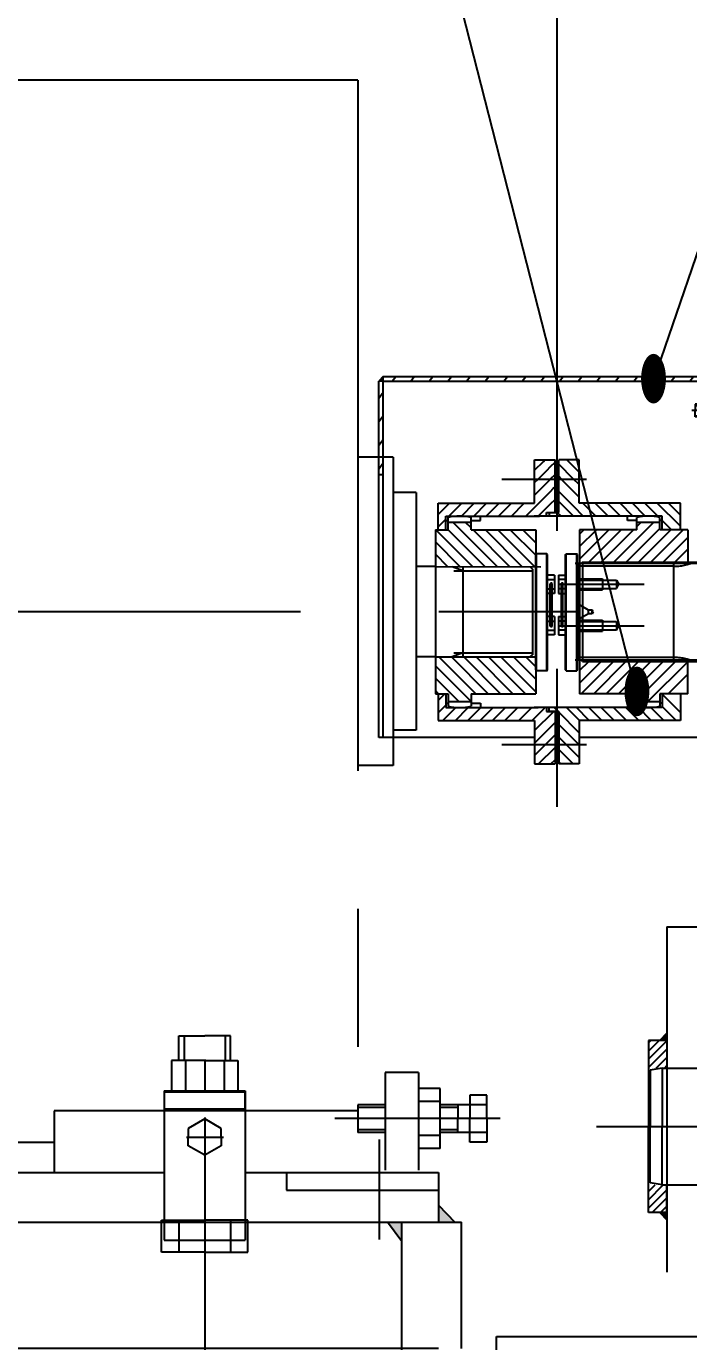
# Model space of a CAD drawing. Header units: millimetres. Extents: x 0 to 12600, y -338 to 8910.
# Drawn here: x 8656 to 9375, y 4034 to 5463 of the extents above; entities that cross this region are included whole.
import ezdxf
from ezdxf.enums import TextEntityAlignment as Align

# ---------------------------------------------------------------- set-up
doc = ezdxf.new("R2010")
doc.units = ezdxf.units.MM
doc.header["$LTSCALE"] = 300
for name, pattern in [('F', [0.75, 0.5, -0.25]), ('G', [2, 1.25, -0.25, 0.25, -0.25]), ('K', [2.5, 1.25, -0.25, 0.25, -0.25, 0.25, -0.25])]:
    doc.linetypes.add(name, pattern=pattern)
for name, color, linetype in [('01', 7, 'Continuous'), ('02', 1, 'Continuous'), ('04', 2, 'F'), ('05', 142, 'G'), ('07', 6, 'K'), ('08', 1, 'Continuous'), ('11', 3, 'Continuous')]:
    doc.layers.add(name, color=color, linetype=linetype)
doc.styles.get("Standard").update_dxf_attribs({"font": 'isocp', "width": 0.707, "bigfont": 'intecad.shx'})
doc.dimstyles.new('INTE', dxfattribs={"dimscale": 30, "dimtxt": 3.5, "dimasz": 3, "dimexe": 3, "dimexo": 0, "dimgap": 1, "dimtad": 1, "dimdec": 1, "dimdsep": 46, "dimtxsty": 'Standard', "dimcen": 0, "dimclrd": 1, "dimclre": 1, "dimclrt": 3, "dimaunit": 1, "dimadec": 0, "dimazin": 0, "dimtfac": 1, "dimtdec": 1, "dimtmove": 0, "dimatfit": 0, "dimfxl": 1, "dimarcsym": 0})

# ---------------------------------------------------------------- blocks, each defined once
blk = doc.blocks.new('*D90')
at = {"layer": '08', "color": 1, "lineweight": -2, "ltscale": 2}
for p, q in [((8849.6, 4068.8), (8849.6, 2950.2)), ((9103.6, 3898.9), (9103.6, 2950.2)), ((9013.6, 3040.2), (8939.6, 3040.2))]:
    blk.add_line(p, q, dxfattribs=at)
at = {"layer": '08', "color": 1, "ltscale": 2}
for points in [[(8939.6, 3055.2), (8939.6, 3025.2), (8849.6, 3040.2)], [(9013.6, 3055.2), (9013.6, 3025.2), (9103.6, 3040.2)]]:
    blk.add_solid(points, dxfattribs=at)
at = {"layer": 'Defpoints', "color": 0, "ltscale": 2}
for p in [(8849.6, 4068.8), (9103.6, 3898.9), (8849.6, 3040.2)]:
    blk.add_point(p, dxfattribs=at)
at = {"layer": '08', "color": 3, "ltscale": 2, "insert": (8976.6, 3122.7), "char_height": 105, "attachment_point": 5}
blk.add_mtext('254', dxfattribs=at)
blk = doc.blocks.new('*D96')
at = {"layer": '08', "color": 1, "lineweight": -2, "ltscale": 2}
for p, q in [((7890.6, 4257), (7890.6, 2950.2)), ((8849.6, 4257), (8849.6, 2950.2)), ((8759.6, 3040.2), (7980.6, 3040.2))]:
    blk.add_line(p, q, dxfattribs=at)
at = {"layer": '08', "color": 1, "ltscale": 2}
for points in [[(7980.6, 3055.2), (7980.6, 3025.2), (7890.6, 3040.2)], [(8759.6, 3055.2), (8759.6, 3025.2), (8849.6, 3040.2)]]:
    blk.add_solid(points, dxfattribs=at)
at = {"layer": 'Defpoints', "color": 0, "ltscale": 2}
for p in [(7890.6, 4257), (8849.6, 4257), (7890.6, 3040.2)]:
    blk.add_point(p, dxfattribs=at)
at = {"layer": '08', "color": 3, "ltscale": 2, "insert": (8370.1, 3122.7), "char_height": 105, "attachment_point": 5}
blk.add_mtext('959', dxfattribs=at)
blk = doc.blocks.new('*U101')
at = {"layer": '01'}
for p, q in [((0, 19.8), (-18, 9.4)), ((18, 9.4), (0, 19.8)), ((-18, 9.4), (-18, 0)), ((-18, -9.4), (-18, 0)), ((18, 0), (18, 9.4)), ((18, 0), (18, -9.4)), ((0, -19.8), (-18, -9.4)), ((18, -9.4), (0, -19.8))]:
    blk.add_line(p, q, dxfattribs=at)
at = {"layer": '05'}
for p, q in [((0, 21.3), (0, -21)), ((-19.7, 0), (20.5, 0))]:
    blk.add_line(p, q, dxfattribs=at)
blk = doc.blocks.new('*U102')
at = {"layer": '01'}
for p, q in [((-34, 0), (-34, 36)), ((-34, 36), (0, 36)), ((0, 36), (0, 0)), ((-34, 21), (0, 21)), ((0, -36), (0, 0)), ((-34, 0), (-34, -36)), ((-34, -21), (0, -21)), ((-34, -36), (0, -36))]:
    blk.add_line(p, q, dxfattribs=at)
at = {"layer": '05'}
blk.add_line((-35.1, 0), (1.1, 0), dxfattribs=at)
blk = doc.blocks.new('*U109')
at = {"layer": '01'}
for p, q in [((-10.7, 3.6), (-10.7, 0)), ((0, 3.6), (-10.7, 3.6)), ((-10.7, 0), (0, 0)), ((0, 0), (-2.1, 3.6)), ((0, 3.6), (2.1, 0)), ((0, 3.6), (10.7, 3.6)), ((10.7, 0), (0, 0)), ((10.7, 3.6), (10.7, 0))]:
    blk.add_line(p, q, dxfattribs=at)
at = {"layer": '05'}
blk.add_line((0, 5.7), (0, -2.1), dxfattribs=at)
blk = doc.blocks.new('*U108')
at = {"layer": '01'}
for p, q in [((-13.3, 11.4), (0, 11.4)), ((-13.3, 0), (-13.3, 11.4)), ((-13.3, 7), (0, 7)), ((0, 11.4), (0, 0)), ((0, -11.4), (0, 0)), ((-13.3, 0), (-13.3, -11.4)), ((-13.3, -7), (0, -7)), ((-13.3, -11.4), (0, -11.4))]:
    blk.add_line(p, q, dxfattribs=at)
at = {"layer": '05'}
blk.add_line((-14.4, 0), (1.1, 0), dxfattribs=at)
blk = doc.blocks.new('S SDF')
for points in [[(17649.8, 12514.5), (17644.8, 12509.5), (17649.8, 12509.5)], [(18014.8, 12514.5), (18014.8, 12509.5), (18019.8, 12509.5)]]:
    blk.add_hatch(color=256).paths.add_polyline_path(points)
at = {"layer": '02', "linetype": 'Continuous'}
h = blk.add_hatch(dxfattribs=at)
h.set_pattern_fill('ANSI31', color=1, scale=5, angle=6.7532, style=0)
h.set_pattern_definition([(51.7532, (17325.14, 11648.358), (-12.46745, 9.82742), [])])
h.paths.add_polyline_path([(17644.8, 12407.5), (17649.8, 12407.5), (17649.8, 12509.5), (17644.8, 12509.5)])
h.paths.add_polyline_path([(17649.8, 12514.5), (17649.8, 12509.5), (18014.8, 12509.5), (18014.8, 12514.5)])
for p, q in [((17649.8, 12514.5), (17644.8, 12509.5)), ((17644.8, 12122.5), (17644.8, 12509.5)), ((17649.8, 12509.5), (17644.8, 12509.5)), ((17649.8, 12122.5), (17649.8, 12514.5)), ((17649.8, 12514.5), (18014.8, 12514.5)), ((18008.8, 12503.2), (18014.8, 12503.2)), ((18008.8, 12503.2), (18008.8, 12447)), ((18014.8, 12514.5), (18019.8, 12509.5)), ((18014.8, 12514.5), (18014.8, 12452.8)), ((18014.8, 12509.5), (18019.8, 12509.5)), ((18019.8, 12509.5), (18019.8, 12452.8)), ((18053.8, 12447), (18008.8, 12447)), ((18053.8, 12452.8), (18014.8, 12452.8)), ((18014.8, 12447), (18014.8, 12423.8)), ((18019.8, 12447), (18019.8, 12423.8)), ((18053.8, 12447), (18053.8, 12452.8)), ((17649.8, 12407.5), (17644.8, 12407.5)), ((17649.8, 12122.5), (17644.8, 12122.5)), ((17814.1, 12122.5), (17649.8, 12122.5)), ((17993, 12122.5), (17862.5, 12122.5))]:
    blk.add_line(p, q)
at = {"layer": '01', "color": 7, "linetype": 'Continuous'}
blk.add_line((17649.8, 12509.5), (18014.8, 12509.5), dxfattribs=at)
at = {"layer": '01'}
for p, q in [((18032.2, 12488.9), (18023.4, 12488.9)), ((18023.4, 12488.9), (18023.4, 12477.5)), ((18032.2, 12477.5), (18032.2, 12488.9)), ((17995.5, 12484.5), (17988.4, 12484.5)), ((17988.4, 12484.5), (17988.4, 12477.5)), ((17988.4, 12470.5), (17988.4, 12477.5)), ((18023.4, 12484.5), (18032.2, 12484.5)), ((18023.4, 12466.1), (18023.4, 12477.5)), ((18032.2, 12477.5), (18032.2, 12466.1)), ((17995.5, 12470.5), (17988.4, 12470.5)), ((18023.4, 12470.5), (18032.2, 12470.5)), ((18032.2, 12466.1), (18023.4, 12466.1))]:
    blk.add_line(p, q, dxfattribs=at)
at = {"layer": '02'}
for p, q in [((17988.4, 12483.1), (17995.5, 12483.1)), ((17988.4, 12471.9), (17995.5, 12471.9))]:
    blk.add_line(p, q, dxfattribs=at)
at = {"layer": '05'}
blk.add_line((18035.2, 12477.5), (17984.8, 12477.5), dxfattribs=at)
at = {"xscale": -1}
blk.add_blockref('*U108', (17995.5, 12477.5), dxfattribs=at)
at = {"xscale": -1, "rotation": 90}
blk.add_blockref('*U109', (18023.4, 12477.5), dxfattribs=at)
blk = doc.blocks.new('*D138')
at = {"layer": '08', "color": 1, "lineweight": -2, "ltscale": 2}
for p, q in [((7220.4, 4117), (7220.4, 4207)), ((9103.6, 4027), (7130.4, 4027)), ((7220.4, 4027), (7220.4, 3944.5)), ((9103.6, 3944.5), (7130.4, 3944.5)), ((7220.4, 3854.5), (7220.4, 3544.9))]:
    blk.add_line(p, q, dxfattribs=at)
at = {"layer": '08', "color": 1, "ltscale": 2}
for points in [[(7205.4, 4117), (7235.4, 4117), (7220.4, 4027)], [(7205.4, 3854.5), (7235.4, 3854.5), (7220.4, 3944.5)]]:
    blk.add_solid(points, dxfattribs=at)
at = {"layer": 'Defpoints', "color": 0, "ltscale": 2}
for p in [(7220.4, 4027), (9103.6, 4027), (9103.6, 3944.5)]:
    blk.add_point(p, dxfattribs=at)
at = {"layer": '08', "color": 3, "ltscale": 2, "insert": (7137.9, 3654.7), "char_height": 105, "attachment_point": 5, "rotation": 90}
blk.add_mtext('82.6', dxfattribs=at)
blk = doc.blocks.new('tewr')
at = {"layer": '07', "color": 6, "linetype": 'K'}
for p, q in [((13126, 3979.4), (13126, 3534.4)), ((13126, 3979.4), (13202, 3979.4)), ((12941.1, 3534.4), (15164, 3534.4)), ((12941.1, 3496.4), (12941.1, 3534.4))]:
    blk.add_line(p, q, dxfattribs=at)

msp = doc.modelspace()

# ---------------------------------------------------------------- hatches: boundary and pattern name
at = {"layer": '01', "ltscale": 2}
for points in [[(9351.56, 4369.21), (9351.56, 4361.45), (9343.79, 4361.45)], [(9351.56, 4166.69), (9351.56, 4174.45), (9343.79, 4174.45)]]:
    msp.add_hatch(color=256, dxfattribs=at).paths.add_polyline_path(points)
h = msp.add_hatch(color=256, dxfattribs=at)
h.paths.add_polyline_path([(9103.56, 4182.62), (9103.56, 4163.95), (9121.14, 4163.95)])
h.paths.add_polyline_path([(9063.56, 4163.95), (9048.05, 4163.95), (9063.56, 4143.12)])
at = {"layer": '02', "linetype": 'Continuous', "ltscale": 2}
h = msp.add_hatch(dxfattribs=at)
h.set_pattern_fill('LINE', color=1, scale=2, angle=135, style=0)
h.set_pattern_definition([(45, (35248.1666, -6022.65), (4.490128, -4.490128), [])])
h.paths.add_polyline_path([(9351.56, 4331.45), (9331.56, 4331.45), (9331.56, 4361.45), (9351.56, 4361.45)])
h.paths.add_polyline_path([(9351.56, 4174.45), (9331.56, 4174.45), (9331.56, 4204.45), (9351.56, 4204.45)])

# ---------------------------------------------------------------- linework, layer by layer
at = {"ltscale": 2}
for p, q in [((9259.81, 4880.93), (9488.26, 4880.93)), ((9259.81, 4772.98), (9488.26, 4772.98)), ((9105.16, 4243.89), (9105.16, 4309.14))]:
    msp.add_line(p, q, dxfattribs=at)
at = {"layer": '01', "color": 7, "linetype": 'Continuous', "ltscale": 2}
for p, q in [((9207.84, 4944.95), (9207.84, 4992.08)), ((9207.84, 4992.08), (9230.05, 4992.08)), ((9230.05, 4935.05), (9230.05, 4992.08)), ((9256.28, 4992.08), (9234.07, 4992.08)), ((9234.07, 4935.05), (9234.07, 4992.08)), ((9256.28, 4944.95), (9256.28, 4992.08)), ((9103.22, 4915.95), (9103.22, 4944.95)), ((9103.22, 4944.95), (9207.84, 4944.95)), ((9366.18, 4944.95), (9256.28, 4944.95)), ((9366.18, 4915.95), (9366.18, 4944.95)), ((9111.51, 4915.95), (9111.51, 4930.95)), ((9111.51, 4930.95), (9213.06, 4930.95)), ((9113.95, 4915.95), (9113.95, 4929.36)), ((9138.91, 4915.95), (9138.91, 4929.48)), ((9149.22, 4926.17), (9149.22, 4930.95)), ((9346.43, 4930.95), (9207.46, 4930.95)), ((9220.98, 4930.95), (9220.98, 4935.05)), ((9220.98, 4935.05), (9234.07, 4935.05)), ((9223.64, 4935.05), (9223.64, 4930.95)), ((9346.43, 4930.95), (9231.92, 4930.95)), ((9308.72, 4926.17), (9308.72, 4930.95)), ((9319.03, 4915.95), (9319.03, 4929.36)), ((9343.99, 4915.95), (9343.99, 4929.48)), ((9346.43, 4915.95), (9346.43, 4930.95)), ((9100.07, 4915.95), (9100.07, 4875.95)), ((9100.07, 4915.95), (9113.95, 4915.95)), ((9111.51, 4926.17), (9113.95, 4926.17)), ((9113.95, 4924.45), (9138.91, 4924.45)), ((9138.91, 4926.17), (9149.22, 4926.17)), ((9138.91, 4915.95), (9209.07, 4915.95)), ((9209.07, 4915.95), (9209.07, 4737.95)), ((9256.81, 4915.95), (9256.81, 4737.95)), ((9319.03, 4915.95), (9256.81, 4915.95)), ((9319.03, 4926.17), (9308.72, 4926.17)), ((9319.03, 4924.38), (9343.99, 4924.38)), ((9346.43, 4926.17), (9343.99, 4926.17)), ((9374.33, 4915.95), (9343.99, 4915.95)), ((9374.33, 4915.95), (9374.33, 4880.93)), ((9241.51, 4889.26), (9242.31, 4890.06)), ((9241.51, 4763.86), (9241.51, 4889.26)), ((9242.31, 4763.06), (9242.31, 4890.06)), ((9242.31, 4890.06), (9253.71, 4890.06)), ((9253.71, 4763.06), (9253.71, 4890.06)), ((9254.51, 4889.26), (9253.71, 4890.06)), ((9254.51, 4763.86), (9254.51, 4889.26)), ((9100.07, 4876.15), (9214.69, 4875.95)), ((9130.07, 4871.54), (9118.29, 4875.95)), ((9130.07, 4875.95), (9130.07, 4777.95)), ((9203.03, 4875.95), (9205.53, 4873.45)), ((9205.53, 4873.45), (9205.53, 4780.45)), ((9120.07, 4871.54), (9205.53, 4871.54)), ((9100.07, 4777.95), (9100.07, 4737.95)), ((9130.07, 4782.36), (9118.29, 4777.95)), ((9120.07, 4782.36), (9205.53, 4782.36)), ((9203.03, 4777.95), (9205.53, 4780.45)), ((9374.33, 4737.95), (9374.33, 4772.98)), ((9242.31, 4763.06), (9241.51, 4763.86)), ((9242.31, 4763.06), (9253.71, 4763.06)), ((9254.51, 4763.86), (9253.71, 4763.06)), ((9100.07, 4737.95), (9113.95, 4737.95)), ((9103.22, 4737.95), (9103.22, 4708.95)), ((9111.51, 4737.95), (9111.51, 4722.95)), ((9113.95, 4737.95), (9113.95, 4724.54)), ((9113.95, 4729.46), (9138.91, 4729.46)), ((9138.91, 4737.95), (9138.91, 4724.42)), ((9138.91, 4737.95), (9209.07, 4737.95)), ((9319.03, 4737.95), (9256.81, 4737.95)), ((9319.03, 4737.95), (9319.03, 4724.54)), ((9319.03, 4729.52), (9343.99, 4729.52)), ((9374.33, 4737.95), (9343.99, 4737.95)), ((9343.99, 4737.95), (9343.99, 4724.42)), ((9346.43, 4737.95), (9346.43, 4722.95)), ((9366.18, 4737.95), (9366.18, 4708.95)), ((9111.51, 4727.73), (9113.95, 4727.73)), ((9111.51, 4722.95), (9211.71, 4722.95)), ((9138.91, 4727.73), (9149.22, 4727.73)), ((9149.22, 4727.73), (9149.22, 4722.95)), ((9346.43, 4722.95), (9207.46, 4722.95)), ((9220.99, 4722.95), (9220.99, 4718.85)), ((9220.99, 4718.85), (9230.05, 4718.85)), ((9223.64, 4718.85), (9223.64, 4722.95)), ((9234.07, 4718.85), (9223.64, 4718.85)), ((9230.05, 4718.85), (9230.05, 4661.83)), ((9234.07, 4718.85), (9234.07, 4661.83)), ((9308.72, 4727.73), (9308.72, 4722.95)), ((9319.03, 4727.73), (9308.72, 4727.73)), ((9346.43, 4727.73), (9343.99, 4727.73)), ((9103.22, 4708.95), (9207.85, 4708.95)), ((9207.85, 4708.95), (9207.85, 4661.83)), ((9256.28, 4708.95), (9256.28, 4661.83)), ((9366.18, 4708.95), (9256.28, 4708.95)), ((9207.85, 4661.83), (9230.05, 4661.83)), ((9256.28, 4661.83), (9234.07, 4661.83)), ((9331.56, 4361.45), (9331.56, 4267.95)), ((9351.56, 4361.45), (9331.56, 4361.45)), ((9346.56, 4331.45), (9333.56, 4329.16)), ((9333.56, 4329.16), (9333.56, 4267.95)), ((9346.56, 4331.45), (9697.26, 4331.45)), ((8805.45, 4306.68), (8893.67, 4306.68)), ((8805.56, 4306.68), (8805.56, 4144.64)), ((8893.56, 4306.68), (8893.56, 4144.64)), ((9331.56, 4174.45), (9331.56, 4267.95)), ((9333.56, 4206.74), (9333.56, 4267.95)), ((8633.56, 4217.95), (8805.56, 4217.95)), ((8893.56, 4217.95), (9103.56, 4217.95)), ((8938.28, 4217.95), (8938.28, 4198.95)), ((9346.56, 4204.45), (9333.56, 4206.74)), ((9346.56, 4204.45), (9697.26, 4204.45)), ((8938.28, 4198.95), (9103.56, 4198.95)), ((9351.56, 4174.45), (9331.56, 4174.45)), ((8805.45, 4144.64), (8893.67, 4144.64))]:
    msp.add_line(p, q, dxfattribs=at)
at = {"layer": '01', "ltscale": 2}
for p, q in [((9100.27, 4875.95), (9100.27, 4777.95)), ((9256.81, 4877.93), (9256.81, 4775.98)), ((9259.81, 4880.93), (9259.81, 4772.98)), ((9234.01, 4866.97), (9241.51, 4866.97)), ((9234.01, 4866.97), (9234.01, 4846.94)), ((9241.51, 4861.96), (9234.01, 4861.96)), ((9236.8, 4851.94), (9234.01, 4851.94)), ((9234.01, 4846.94), (9236.8, 4846.94)), ((9236.8, 4856.95), (9236.8, 4811.95)), ((9238.71, 4811.95), (9238.71, 4856.95)), ((9241.51, 4851.94), (9238.71, 4851.94)), ((9238.71, 4846.94), (9241.51, 4846.94)), ((9234.01, 4821.97), (9234.01, 4801.94)), ((9234.01, 4821.97), (9236.8, 4821.97)), ((9236.8, 4816.96), (9234.01, 4816.96)), ((9238.71, 4821.97), (9241.51, 4821.97)), ((9241.51, 4816.96), (9238.71, 4816.96)), ((9241.51, 4806.94), (9234.01, 4806.94)), ((9234.01, 4801.94), (9241.51, 4801.94)), ((9100.07, 4777.95), (9209.07, 4777.95)), ((9259.81, 4772.98), (9256.81, 4775.98)), ((8821.56, 4339.78), (8821.56, 4366.39)), ((8821.56, 4366.39), (8849.56, 4366.39)), ((8877.56, 4366.39), (8849.56, 4366.39)), ((8877.56, 4339.78), (8877.56, 4366.39)), ((9343.79, 4361.45), (9351.56, 4369.21)), ((9351.56, 4361.45), (9351.56, 4331.45)), ((9346.56, 4331.45), (9346.56, 4267.95)), ((9081.74, 4326.68), (9045.74, 4326.68)), ((9045.74, 4326.68), (9045.74, 4220.39)), ((9081.74, 4326.68), (9081.74, 4220.39)), ((8805.45, 4306.68), (8893.56, 4306.68)), ((9105.16, 4309.14), (9081.74, 4309.14)), ((9156.06, 4301.94), (9137.36, 4301.94)), ((9137.36, 4301.94), (9137.36, 4276.51)), ((9156.06, 4276.51), (9156.06, 4301.94)), ((9015.98, 4291.51), (9015.98, 4261.51)), ((9045.74, 4291.51), (9015.98, 4291.51)), ((9105.16, 4294.96), (9081.74, 4294.96)), ((9137.36, 4291.51), (9105.16, 4291.51)), ((9124.62, 4291.51), (9124.62, 4276.51)), ((9156.06, 4291.51), (9137.36, 4291.51)), ((9124.62, 4261.51), (9124.62, 4276.51)), ((9137.36, 4251.09), (9137.36, 4276.51)), ((9156.06, 4276.51), (9156.06, 4251.09)), ((9045.74, 4261.51), (9015.98, 4261.51)), ((9105.16, 4258.06), (9081.74, 4258.06)), ((9137.36, 4261.51), (9105.16, 4261.51)), ((9156.06, 4261.51), (9137.36, 4261.51)), ((9346.56, 4204.45), (9346.56, 4267.95)), ((9105.16, 4243.89), (9081.74, 4243.89)), ((9156.06, 4251.09), (9137.36, 4251.09)), ((9103.56, 4217.95), (9103.56, 4163.95)), ((9351.56, 4174.45), (9351.56, 4204.45)), ((9103.56, 4182.62), (9121.14, 4163.95)), ((9343.79, 4174.45), (9351.56, 4166.69)), ((7515.56, 4163.95), (9128.56, 4163.95)), ((9063.56, 4143.12), (9048.05, 4163.95)), ((9063.56, 3344.95), (9063.56, 4163.95)), ((9063.56, 3367.95), (9063.56, 4163.95)), ((9128.56, 4026.95), (9128.56, 4163.95))]:
    msp.add_line(p, q, dxfattribs=at)
at = {"layer": '01', "color": 7, "linetype": 'Continuous', "ltscale": 2}
for centre in [(9237.76, 4856.95), (9237.76, 4811.95)]:
    msp.add_circle(centre, 0.953, dxfattribs=at)
for centre, start, end in [((9126.66, 4879.26), 76.29716, 104.23516), ((9331.74, 4879.26), 76.29716, 104.23516), ((9126.66, 4774.65), 255.76484, 283.70284), ((9331.74, 4774.65), 255.76484, 283.70284)]:
    msp.add_arc(centre, 51.7, start, end, dxfattribs=at)
at = {"layer": '02', "ltscale": 2}
for p, q in [((9319.03, 4737.95), (8771.38, 6878.41)), ((9337.07, 5077.63), (9954.03, 6878.41)), ((8827.16, 4366.39), (8827.16, 4339.78)), ((8871.96, 4366.39), (8871.96, 4339.78)), ((9045.74, 4288.51), (9015.98, 4288.51)), ((9124.62, 4288.51), (9105.16, 4288.51)), ((9045.74, 4264.51), (9015.98, 4264.51)), ((9124.62, 4264.51), (9105.16, 4264.51))]:
    msp.add_line(p, q, dxfattribs=at)
at = {"layer": '02', "color": 1, "linetype": 'Continuous', "ltscale": 2}
msp.add_line((9358.81, 4880.93), (9358.81, 4772.98), dxfattribs=at)
at = {"layer": '04', "color": 2, "linetype": 'F', "ltscale": 2}
for p, q in [((9259.81, 4880.93), (9256.81, 4877.93)), ((9358.81, 4876.48), (9256.81, 4876.48)), ((9256.81, 4862.95), (9281.81, 4862.95)), ((9256.81, 4861.45), (9296.81, 4861.45)), ((9281.81, 4862.95), (9281.81, 4850.95)), ((9296.81, 4861.45), (9299.41, 4856.95)), ((9296.81, 4861.45), (9296.81, 4852.45)), ((9256.81, 4852.45), (9296.81, 4852.45)), ((9256.81, 4850.95), (9281.81, 4850.95)), ((9296.81, 4852.45), (9299.41, 4856.95)), ((9266.33, 4828.95), (9256.81, 4834.45)), ((9266.33, 4824.95), (9256.81, 4819.45)), ((9256.81, 4817.95), (9281.81, 4817.95)), ((9256.81, 4816.45), (9296.81, 4816.45)), ((9266.33, 4826.95), (9266.33, 4828.95)), ((9270.33, 4828.95), (9266.33, 4828.95)), ((9266.33, 4824.95), (9266.33, 4826.95)), ((9270.33, 4824.95), (9266.33, 4824.95)), ((9271.49, 4826.95), (9270.33, 4828.95)), ((9270.33, 4824.95), (9270.33, 4828.95)), ((9271.49, 4826.95), (9270.33, 4824.95)), ((9281.81, 4817.95), (9281.81, 4805.95)), ((9296.81, 4816.45), (9296.81, 4807.45)), ((9296.81, 4816.45), (9299.41, 4811.95)), ((9256.81, 4807.45), (9296.81, 4807.45)), ((9256.81, 4805.95), (9281.81, 4805.95)), ((9296.81, 4807.45), (9299.41, 4811.95)), ((9358.81, 4777.42), (9256.81, 4777.42)), ((9259.81, 4772.98), (9256.81, 4775.98)), ((8806.06, 4305.78), (8893.06, 4305.78)), ((8806.06, 4286.78), (8806.06, 4305.78)), ((8893.06, 4305.78), (8893.06, 4286.78)), ((8893.06, 4286.78), (8806.06, 4286.78)), ((8802.78, 4166.39), (8849.56, 4166.39)), ((8802.78, 4131.39), (8802.78, 4166.39)), ((8821.56, 4166.39), (8821.56, 4131.39)), ((8896.34, 4166.39), (8849.56, 4166.39)), ((8877.56, 4166.39), (8877.56, 4131.39)), ((8896.34, 4131.39), (8896.34, 4166.39)), ((8849.56, 4131.39), (8802.78, 4131.39)), ((8849.56, 4131.39), (8896.34, 4131.39))]:
    msp.add_line(p, q, dxfattribs=at)
for centre, start, end in [((9358.81, 4938.52), 270.00042, 291.82046), ((9358.81, 4715.38), 68.17954, 89.99958)]:
    msp.add_arc(centre, 62.04, start, end, dxfattribs=at)
at = {"layer": '05', "color": 142, "linetype": 'G', "ltscale": 2}
for p, q in [((9232.2, 5665.04), (9232.2, 4574.66)), ((9275.27, 4267.95), (10436.79, 4267.95)), ((9305.7, 4267.95), (10299.34, 4267.95))]:
    msp.add_line(p, q, dxfattribs=at)
at = {"layer": '05', "color": 4, "linetype": 'G', "ltscale": 2}
for p, q in [((9172.21, 4971.16), (9264.23, 4971.16)), ((9398.2, 4879.34), (9252.09, 4879.34)), ((9237.76, 4859.21), (9237.76, 4855.14)), ((9234.01, 4856.95), (9326.81, 4856.95)), ((10153.73, 4826.95), (7307.28, 4826.95)), ((9234.01, 4811.95), (9326.81, 4811.95)), ((9237.76, 4814.21), (9237.76, 4810.14)), ((9398.2, 4774.56), (9252.09, 4774.56)), ((9172.21, 4682.74), (9264.23, 4682.74))]:
    msp.add_line(p, q, dxfattribs=at)
at = {"layer": '05', "ltscale": 2}
for p, q in [((9170.61, 4276.51), (8990.86, 4276.51)), ((9039.56, 4145.28), (9039.56, 4253.91))]:
    msp.add_line(p, q, dxfattribs=at)
at = {"layer": '07', "color": 6, "linetype": 'K', "ltscale": 2}
for p, q in [((9015.98, 5404.38), (7562.26, 5404.38)), ((9015.98, 5404.38), (9015.98, 4284.85)), ((9054.34, 4994.96), (9015.98, 4994.96)), ((9054.34, 4994.96), (9054.34, 4660.14)), ((9079.16, 4956.61), (9054.34, 4956.61)), ((9079.16, 4956.61), (9079.16, 4698.49)), ((9209.07, 4889.26), (9209.87, 4890.06)), ((9209.07, 4763.86), (9209.07, 4889.26)), ((9209.87, 4763.06), (9209.87, 4890.06)), ((9221.27, 4890.06), (9209.87, 4890.06)), ((9221.27, 4763.06), (9221.27, 4890.06)), ((9222.07, 4889.26), (9221.27, 4890.06)), ((9222.07, 4763.86), (9222.07, 4889.26)), ((9254.51, 4879.41), (9256.51, 4877.41)), ((9256.51, 4775.72), (9256.51, 4877.41)), ((9257.61, 4877.41), (9256.51, 4877.41)), ((9229.57, 4866.97), (9222.07, 4866.97)), ((9222.07, 4861.96), (9229.57, 4861.96)), ((9225.82, 4859.21), (9225.82, 4855.14)), ((9229.57, 4866.97), (9229.57, 4846.94)), ((9222.07, 4851.94), (9224.86, 4851.94)), ((9224.86, 4846.94), (9222.07, 4846.94)), ((9224.86, 4811.95), (9224.86, 4856.95)), ((9226.77, 4856.95), (9226.77, 4811.95)), ((9226.77, 4851.94), (9229.57, 4851.94)), ((9229.57, 4846.94), (9226.77, 4846.94)), ((9224.86, 4821.97), (9222.07, 4821.97)), ((9222.07, 4816.96), (9224.86, 4816.96)), ((9229.57, 4821.97), (9226.77, 4821.97)), ((9226.77, 4816.96), (9229.57, 4816.96)), ((9229.57, 4821.97), (9229.57, 4801.94)), ((9222.07, 4806.94), (9229.57, 4806.94)), ((9229.57, 4801.94), (9222.07, 4801.94)), ((9225.82, 4814.21), (9225.82, 4810.14)), ((9209.07, 4763.86), (9209.87, 4763.06)), ((9221.27, 4763.06), (9209.87, 4763.06)), ((9221.27, 4763.06), (9222.07, 4763.86)), ((9079.16, 4698.49), (9054.34, 4698.49)), ((9054.34, 4660.14), (9015.98, 4660.14)), ((9015.98, 4284.85), (8686.09, 4284.85)), ((8686.09, 4284.85), (8686.09, 4217.95)), ((8686.09, 4250.72), (8054.03, 4250.72))]:
    msp.add_line(p, q, dxfattribs=at)
at = {"layer": '07', "ltscale": 2}
for p, q in [((9100.07, 4876.15), (9079.16, 4876.15)), ((9100.07, 4777.95), (9079.16, 4777.95))]:
    msp.add_line(p, q, dxfattribs=at)
at = {"layer": '07', "color": 6, "linetype": 'K', "ltscale": 2}
for centre in [(9225.82, 4856.95), (9225.82, 4811.95)]:
    msp.add_circle(centre, 0.953, dxfattribs=at)
at = {"layer": '11', "ltscale": 2}
for p, q in [((9207.84, 4980.83), (9217.46, 4990.44)), ((9217.46, 4990.44), (9219.09, 4992.08)), ((9225.25, 4984.76), (9230.05, 4989.56)), ((9250.24, 4971.16), (9234.07, 4987.33)), ((9256.28, 4978.59), (9242.8, 4992.08)), ((9256.28, 4992.07), (9256.27, 4992.08)), ((9211.65, 4971.16), (9221.04, 4980.55)), ((9221.04, 4980.55), (9225.25, 4984.76)), ((9225.25, 4971.29), (9230.05, 4976.09)), ((9236.77, 4971.16), (9234.07, 4973.86)), ((9198.38, 4930.95), (9225.25, 4957.82)), ((9207.84, 4967.35), (9211.65, 4971.16)), ((9207.84, 4953.88), (9224.62, 4970.66)), ((9225.12, 4971.16), (9225.25, 4971.29)), ((9225.25, 4957.82), (9228.2, 4960.77)), ((9228.2, 4960.77), (9230.05, 4962.62)), ((9256.28, 4951.65), (9236.77, 4971.16)), ((9256.28, 4965.12), (9250.24, 4971.16)), ((9103.22, 4932.79), (9115.38, 4944.95)), ((9114.85, 4930.95), (9128.85, 4944.95)), ((9128.32, 4930.95), (9142.32, 4944.95)), ((9141.79, 4930.95), (9155.79, 4944.95)), ((9155.26, 4930.95), (9169.26, 4944.95)), ((9168.73, 4930.95), (9182.73, 4944.95)), ((9182.62, 4930.95), (9196.62, 4944.95)), ((9211.85, 4930.95), (9225.25, 4944.35)), ((9225.25, 4944.35), (9230.05, 4949.15)), ((9250.37, 4941.38), (9234.07, 4957.68)), ((9250.04, 4930.95), (9234.07, 4946.92)), ((9274.27, 4930.95), (9260.27, 4944.95)), ((9287.74, 4930.95), (9273.74, 4944.95)), ((9301.21, 4930.95), (9287.21, 4944.95)), ((9314.68, 4930.95), (9300.68, 4944.95)), ((9328.15, 4930.95), (9314.15, 4944.95)), ((9341.62, 4930.95), (9327.62, 4944.95)), ((9366.18, 4919.86), (9341.09, 4944.95)), ((9366.18, 4932.13), (9353.36, 4944.95)), ((9229.42, 4935.05), (9230.05, 4935.68)), ((9236.57, 4930.95), (9232.47, 4935.05)), ((9260.8, 4930.95), (9250.37, 4941.38)), ((9140.68, 4875.95), (9100.68, 4915.95)), ((9103.22, 4919.32), (9111.51, 4927.61)), ((9154.15, 4875.95), (9113.95, 4916.15)), ((9167.62, 4875.95), (9119.13, 4924.45)), ((9138.91, 4918.13), (9132.6, 4924.45)), ((9181.09, 4875.95), (9141.09, 4915.95)), ((9194.56, 4875.95), (9154.56, 4915.95)), ((9208.03, 4875.95), (9168.03, 4915.95)), ((9209.07, 4888.39), (9181.5, 4915.95)), ((9209.07, 4901.86), (9194.97, 4915.95)), ((9209.07, 4915.33), (9208.45, 4915.95)), ((9256.81, 4911.27), (9261.49, 4915.95)), ((9256.81, 4897.8), (9274.96, 4915.95)), ((9256.81, 4884.33), (9288.43, 4915.95)), ((9266.85, 4880.9), (9301.9, 4915.95)), ((9280.32, 4880.9), (9315.37, 4915.95)), ((9293.79, 4880.9), (9337.27, 4924.38)), ((9307.26, 4880.9), (9343.99, 4917.63)), ((9319.03, 4919.61), (9323.8, 4924.38)), ((9320.73, 4880.9), (9355.78, 4915.95)), ((9334.2, 4880.9), (9369.25, 4915.95)), ((9356.62, 4915.95), (9346.43, 4926.14)), ((9127.21, 4875.95), (9100.07, 4903.09)), ((9347.67, 4880.9), (9374.33, 4907.56)), ((9113.74, 4875.95), (9100.07, 4889.62)), ((9360.07, 4880.9), (9374.33, 4895.17)), ((9100.27, 4875.95), (9100.07, 4876.15)), ((9143.98, 4737.95), (9103.98, 4777.95)), ((9157.45, 4737.95), (9117.45, 4777.95)), ((9170.92, 4737.95), (9130.92, 4777.95)), ((9184.39, 4737.95), (9144.39, 4777.95)), ((9197.86, 4737.95), (9157.86, 4777.95)), ((9209.07, 4740.21), (9171.33, 4777.95)), ((9209.07, 4753.68), (9184.8, 4777.95)), ((9209.07, 4767.15), (9198.27, 4777.95)), ((9256.81, 4763.09), (9266.72, 4773)), ((9256.81, 4749.62), (9280.19, 4773)), ((9258.61, 4737.95), (9293.66, 4773)), ((9272.08, 4737.95), (9307.13, 4773)), ((9285.55, 4737.95), (9320.6, 4773)), ((9299.02, 4737.95), (9334.07, 4773)), ((9312.49, 4737.95), (9347.54, 4773)), ((9319.03, 4731.02), (9360.98, 4772.98)), ((9331, 4729.52), (9374.33, 4772.85)), ((9138.91, 4729.55), (9100.07, 4768.39)), ((9352.9, 4737.95), (9374.33, 4759.38)), ((9125.53, 4729.46), (9100.07, 4754.92)), ((9103.57, 4737.95), (9100.07, 4741.45)), ((9103.22, 4730.74), (9110.43, 4737.95)), ((9366.18, 4717.8), (9346.43, 4737.55)), ((9103.22, 4717.27), (9111.51, 4725.56)), ((9108.37, 4708.95), (9122.37, 4722.95)), ((9121.84, 4708.95), (9135.84, 4722.95)), ((9135.31, 4708.95), (9149.31, 4722.95)), ((9148.78, 4708.95), (9162.78, 4722.95)), ((9162.25, 4708.95), (9176.25, 4722.95)), ((9175.72, 4708.95), (9189.72, 4722.95)), ((9190.92, 4708.95), (9204.92, 4722.95)), ((9205.38, 4708.95), (9219.38, 4722.95)), ((9207.85, 4697.95), (9228.75, 4718.85)), ((9233.14, 4718.85), (9229.04, 4722.95)), ((9256.28, 4695.72), (9234.07, 4717.92)), ((9256.51, 4708.95), (9242.51, 4722.95)), ((9267.27, 4708.95), (9253.27, 4722.95)), ((9280.74, 4708.95), (9266.74, 4722.95)), ((9294.21, 4708.95), (9280.21, 4722.95)), ((9307.68, 4708.95), (9293.68, 4722.95)), ((9321.15, 4708.95), (9307.15, 4722.95)), ((9334.62, 4708.95), (9320.62, 4722.95)), ((9348.09, 4708.95), (9334.09, 4722.95)), ((9361.56, 4708.95), (9346.43, 4724.08)), ((9207.85, 4684.48), (9230.05, 4706.68)), ((9255.78, 4682.74), (9234.07, 4704.45)), ((9219.58, 4682.74), (9230.05, 4693.21)), ((9242.31, 4682.74), (9234.07, 4690.98)), ((9207.85, 4671.01), (9219.58, 4682.74)), ((9212.14, 4661.83), (9230.05, 4679.74)), ((9249.76, 4661.83), (9234.07, 4677.51)), ((9256.28, 4668.78), (9242.31, 4682.74)), ((9256.28, 4682.25), (9255.78, 4682.74)), ((9225.61, 4661.83), (9230.05, 4666.27)), ((9236.29, 4661.83), (9234.07, 4664.04))]:
    msp.add_line(p, q, dxfattribs=at)

# ---------------------------------------------------------------- block references
at = {"layer": '01', "color": 7, "linetype": 'Continuous', "ltscale": 2}
msp.add_blockref('S SDF', (-8606.23, -7431.88), dxfattribs=at)
at = {"layer": '01', "ltscale": 2}
msp.add_blockref('tewr', (-3774.49, 505.52), dxfattribs=at)
at = {"layer": '07', "ltscale": 2, "rotation": 270}
msp.add_blockref('*U102', (8849.56, 4305.78), dxfattribs=at)
at = {"layer": '11', "ltscale": 2}
msp.add_blockref('*U101', (8849.56, 4256.51), dxfattribs=at)

# ---------------------------------------------------------------- texts
at = {"layer": '02', "ltscale": 2, "width": 0.605172}
for p, p2 in [((9322.07, 5052.63), (9352.07, 5052.63)), ((9304.03, 4712.95), (9334.03, 4712.95))]:
    msp.add_text('●', height=50, dxfattribs=at).set_placement(p, p2, align=Align.FIT)

# ---------------------------------------------------------------- dimensions: what is measured, and where the dimension line sits
at = {"layer": '08', "ltscale": 2}
for base, p1, p2, picture, middle in [((7890.56, 3040.22), (8849.56, 4256.99), (7890.56, 4256.99), '*D96', (8370.06, 3122.72)), ((8849.56, 3040.22), (9103.56, 3898.86), (8849.56, 4068.78), '*D90', (8976.56, 3122.73))]:
    dim = msp.add_linear_dim(base=base, p1=p1, p2=p2, dimstyle='INTE', dxfattribs=at)
    dim.commit()
    dim.dimension.update_dxf_attribs({"geometry": picture, "text_midpoint": middle})
dim = msp.add_linear_dim(base=(7220.44, 4026.95), p1=(9103.56, 3944.45), p2=(9103.56, 4026.95), angle=90, text='82.6', dimstyle='INTE', dxfattribs=at)
dim.commit()
dim.dimension.update_dxf_attribs({"geometry": '*D138', "text_midpoint": (7220.44, 3654.66), "dimtype": 160})

doc.saveas('drawing.dxf')
